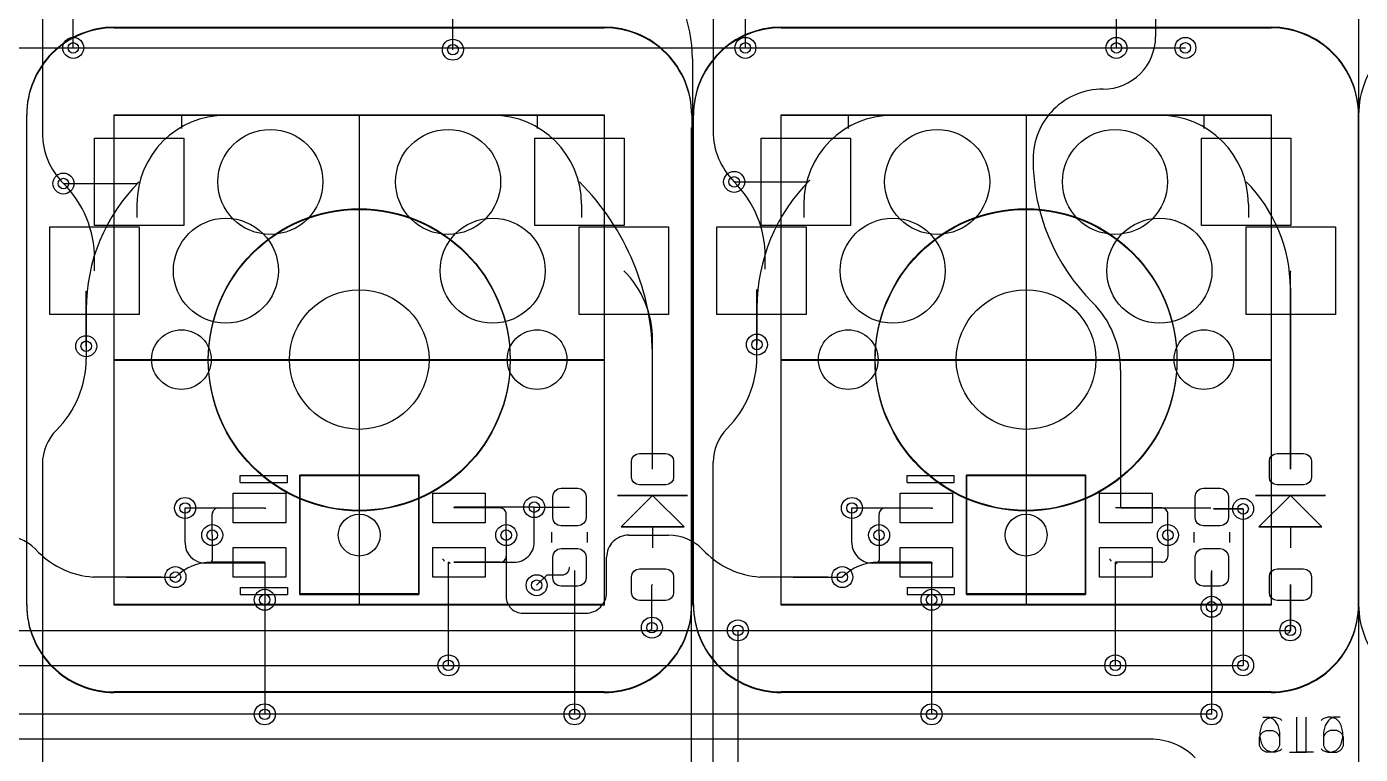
# Model space of a CAD drawing. Header units: millimetres. Extents: x -220 to 263, y -14 to 135.
# Drawn here: x 127.67 to 165.77, y 38.17 to 58.97 of the extents above; entities that cross this region are included whole.
import ezdxf

# ---------------------------------------------------------------- set-up
doc = ezdxf.new("R2010")
doc.units = ezdxf.units.MM
doc.layers.get('0').update_dxf_attribs({"color": 96, "lineweight": 25, "true_color": 0x008000})
for name, color, linetype, lineweight, true_color in [('livello 10', 6, 'Continuous', 25, 0xff00ff), ('livello 11', 30, 'Continuous', 25, 0xff7f00), ('livello 12', 253, 'Continuous', 25, 0xa0a0a4), ('livello 3', 18, 'Continuous', 25, 0x000000), ('livello 7', 6, 'Continuous', 25, 0xff00ff), ('livello 8', 18, 'Continuous', 25, 0x000000), ('livello 9', 18, 'Continuous', 25, 0x000000)]:
    doc.layers.add(name, color=color, linetype=linetype, lineweight=lineweight, true_color=true_color)

msp = doc.modelspace()

# ---------------------------------------------------------------- linework, layer by layer
at = {"flags": 128}
msp.add_lwpolyline([(165.722, 121.5), (165.722, 14.516)], dxfattribs=at)
at = {"layer": 'livello 10', "flags": 128}
msp.add_lwpolyline([(165.722, 121.5), (165.722, 14.516)], dxfattribs=at)
at = {"layer": 'livello 10', "color": 6, "true_color": 0xff00ff, "flags": 128}
for points in [[(130.173, 56.449), (144.172, 56.449)], [(130.173, 42.449), (130.173, 56.449)], [(130.173, 56.449), (144.172, 56.449)], [(144.172, 56.449), (144.172, 42.449)], [(149.223, 56.449), (163.222, 56.449)], [(149.223, 56.449), (163.222, 56.449)], [(149.223, 42.449), (149.223, 56.449)], [(149.223, 56.449), (163.222, 56.449)], [(149.223, 42.449), (149.223, 56.449)], [(163.222, 56.449), (163.222, 42.449)], [(163.222, 56.449), (163.222, 42.449)], [(144.172, 42.449), (130.173, 42.449)], [(163.222, 42.449), (149.223, 42.449)], [(163.222, 42.449), (149.223, 42.449)]]:
    msp.add_lwpolyline(points, dxfattribs=at)
at = {"layer": 'livello 11', "color": 250, "true_color": 0x2f2d31, "flags": 128}
for points in [[(165.722, 121.5), (165.722, 14.516)], [(130.173, 42.449), (130.173, 56.449)], [(130.173, 56.449), (144.172, 56.449)], [(130.173, 56.449), (144.172, 56.449)], [(144.172, 56.449), (144.172, 42.449)], [(149.223, 42.449), (149.223, 56.449)], [(149.223, 56.449), (163.222, 56.449)], [(149.223, 56.449), (163.222, 56.449)], [(149.223, 42.449), (149.223, 56.449)], [(149.223, 56.449), (163.222, 56.449)], [(163.222, 56.449), (163.222, 42.449)], [(163.222, 56.449), (163.222, 42.449)], [(135.473, 46.132), (138.873, 46.132)], [(135.473, 42.732), (135.473, 46.132)], [(138.873, 46.132), (135.473, 46.132)], [(135.473, 46.132), (135.473, 42.732)], [(138.873, 46.132), (138.873, 42.732)], [(138.873, 42.732), (138.873, 46.132)], [(154.523, 46.132), (157.923, 46.132)], [(154.523, 42.732), (154.523, 46.132)], [(157.923, 46.132), (154.523, 46.132)], [(154.523, 46.132), (154.523, 42.732)], [(157.923, 46.132), (157.923, 42.732)], [(157.923, 42.732), (157.923, 46.132)], [(138.873, 42.732), (135.473, 42.732)], [(135.473, 42.732), (138.873, 42.732)], [(157.923, 42.732), (154.523, 42.732)], [(154.523, 42.732), (157.923, 42.732)], [(144.172, 42.449), (130.173, 42.449)], [(163.222, 42.449), (149.223, 42.449)], [(163.222, 42.449), (149.223, 42.449)]]:
    msp.add_lwpolyline(points, dxfattribs=at)
at = {"layer": 'livello 11', "color": 250, "true_color": 0x3d3d3d, "flags": 128}
for points in [[(130.173, 58.932, 0.414214), (127.673, 56.432)], [(130.173, 58.932, 0.414225), (127.673, 56.432)], [(146.672, 56.432, 0.414214), (144.172, 58.932)], [(146.672, 56.432, 0.414214), (144.172, 58.932)], [(149.223, 58.932, 0.414214), (146.723, 56.432)], [(149.223, 58.932, 0.414225), (146.723, 56.432)], [(149.223, 58.932, 0.414214), (146.723, 56.432)], [(165.722, 56.432, 0.414214), (163.222, 58.932)], [(165.722, 56.432, 0.414214), (163.222, 58.932)], [(165.722, 56.432, 0.414214), (163.222, 58.932)], [(127.673, 42.432, 0.414214), (130.173, 39.932)], [(144.172, 39.932, 0.414214), (146.672, 42.432)], [(146.723, 42.432, 0.414214), (149.223, 39.932)], [(146.723, 42.432, 0.414214), (149.223, 39.932)], [(163.222, 39.932, 0.414214), (165.722, 42.432)], [(163.222, 39.932, 0.414214), (165.722, 42.432)]]:
    msp.add_lwpolyline(points, format="xyb", dxfattribs=at)
for points in [[(130.173, 58.932), (144.172, 58.932)], [(130.173, 58.932), (144.172, 58.932)], [(149.223, 58.932), (163.222, 58.932)], [(149.223, 58.932), (163.222, 58.932)], [(149.223, 58.932), (163.222, 58.932)], [(127.673, 42.432), (127.673, 56.432)], [(130.173, 56.432), (144.172, 56.432)], [(130.173, 42.432), (130.173, 56.432)], [(130.173, 56.432), (144.172, 56.432)], [(137.173, 56.432), (137.173, 42.432)], [(144.172, 56.432), (144.172, 42.432)], [(146.672, 56.432), (146.672, 42.432)], [(146.723, 42.432), (146.723, 56.432)], [(146.723, 42.432), (146.723, 56.432)], [(149.223, 56.432), (163.222, 56.432)], [(149.223, 56.432), (163.222, 56.432)], [(149.223, 42.432), (149.223, 56.432)], [(149.223, 56.432), (163.222, 56.432)], [(149.223, 42.432), (149.223, 56.432)], [(156.222, 56.432), (156.222, 42.432)], [(156.223, 56.432), (156.223, 42.432)], [(163.222, 56.432), (163.222, 42.432)], [(163.222, 56.432), (163.222, 42.432)], [(165.722, 56.432), (165.722, 42.432)], [(165.722, 56.432), (165.722, 42.432)], [(130.173, 49.432), (144.172, 49.432)], [(130.173, 49.432), (144.172, 49.432)], [(149.223, 49.432), (163.222, 49.432)], [(149.223, 49.432), (163.222, 49.432)], [(149.223, 49.432), (163.222, 49.432)], [(144.172, 42.432), (130.173, 42.432)], [(163.222, 42.432), (149.223, 42.432)], [(163.222, 42.432), (149.223, 42.432)], [(144.172, 39.932), (130.173, 39.932)], [(163.222, 39.932), (149.223, 39.932)], [(163.222, 39.932), (149.223, 39.932)]]:
    msp.add_lwpolyline(points, dxfattribs=at)
at = {"layer": 'livello 11', "color": 139, "true_color": 0x174d58, "flags": 128}
for points in [[(133.363, 56.433, 0.414202), (130.823, 53.893)], [(152.413, 56.433, 0.414202), (149.873, 53.893)]]:
    msp.add_lwpolyline(points, format="xyb", dxfattribs=at)
at = {"layer": 'livello 11', "color": 168, "true_color": 0x0d115e, "flags": 128}
for points in [[(140.983, 56.433), (132.093, 56.433)], [(132.093, 56.433), (132.093, 56.052)], [(160.033, 56.433), (151.143, 56.433)], [(151.143, 56.433), (151.143, 56.052)], [(143.523, 53.893), (143.523, 53.512)], [(162.573, 53.893), (162.573, 53.512)], [(133.773, 46.132), (135.123, 46.132)], [(133.773, 45.932), (133.773, 46.132)], [(135.123, 45.932), (135.123, 46.132)], [(152.823, 46.132), (154.173, 46.132)], [(152.823, 45.932), (152.823, 46.132)], [(154.173, 45.932), (154.173, 46.132)], [(133.773, 45.932), (135.123, 45.932)], [(152.823, 45.932), (154.173, 45.932)], [(146.554, 45.567), (144.554, 45.567)], [(145.554, 45.567), (144.654, 44.667)], [(146.454, 44.667), (145.554, 45.567)], [(164.773, 45.567), (162.773, 45.567)], [(163.773, 45.567), (162.873, 44.667)], [(164.673, 44.667), (163.773, 45.567)], [(144.654, 44.667), (146.454, 44.667)], [(145.554, 44.667), (145.554, 44.067)], [(162.873, 44.667), (164.673, 44.667)], [(163.773, 44.667), (163.773, 44.067)], [(142.669, 44.516), (142.669, 44.223)], [(143.689, 44.516), (143.689, 44.223)], [(161.019, 44.516), (161.019, 44.223)], [(162.039, 44.516), (162.039, 44.223)], [(162.913, 38.803), (162.961, 38.994)], [(162.961, 38.994), (163.008, 39.089)], [(163.008, 39.089), (163.103, 39.184)], [(163.103, 39.184), (163.246, 39.232)], [(163.246, 39.232), (163.341, 39.232)], [(163.341, 39.232), (163.484, 39.184)], [(163.484, 39.184), (163.532, 39.136)], [(163.961, 38.232), (163.961, 39.232)], [(164.77, 38.994), (164.722, 38.803)], [(164.865, 39.136), (164.77, 38.994)], [(164.913, 39.184), (164.865, 39.136)], [(165.008, 39.232), (164.913, 39.184)], [(165.199, 39.232), (165.008, 39.232)], [(162.913, 38.66), (162.913, 38.803)], [(162.961, 38.47), (162.913, 38.66)], [(164.722, 38.803), (164.722, 38.422)], [(164.77, 38.755), (164.722, 38.66)], [(164.818, 38.803), (164.77, 38.755)], [(164.913, 38.851), (164.818, 38.803)], [(165.103, 38.851), (164.913, 38.851)], [(165.199, 38.803), (165.103, 38.851)], [(165.246, 38.755), (165.199, 38.803)], [(165.294, 38.66), (165.246, 38.755)], [(165.294, 38.422), (165.294, 38.66)], [(163.008, 38.374), (162.961, 38.47)], [(163.103, 38.279), (163.008, 38.374)], [(163.246, 38.232), (163.103, 38.279)], [(163.341, 38.232), (163.246, 38.232)], [(163.484, 38.279), (163.341, 38.232)], [(163.532, 38.327), (163.484, 38.279)], [(164.437, 38.232), (163.961, 38.232)], [(164.722, 38.422), (164.77, 38.327)], [(164.77, 38.327), (164.818, 38.279)], [(164.818, 38.279), (164.913, 38.232)], [(164.913, 38.232), (165.103, 38.232)], [(165.103, 38.232), (165.199, 38.279)], [(165.199, 38.279), (165.246, 38.327)], [(165.246, 38.327), (165.294, 38.422)]]:
    msp.add_lwpolyline(points, dxfattribs=at)
at = {"layer": 'livello 11', "color": 139, "true_color": 0x174d58, "flags": 128}
for points in [[(133.363, 56.433), (142.253, 56.433)], [(142.253, 56.433), (142.253, 56.052)], [(152.413, 56.433), (161.303, 56.433)], [(161.303, 56.433), (161.303, 56.052)], [(130.823, 53.893), (130.823, 53.512)], [(149.873, 53.893), (149.873, 53.512)], [(144.554, 45.567), (146.554, 45.567)], [(144.654, 44.667), (145.554, 45.567)], [(145.554, 45.567), (146.454, 44.667)], [(162.773, 45.567), (164.773, 45.567)], [(162.873, 44.667), (163.773, 45.567)], [(163.773, 45.567), (164.673, 44.667)], [(146.454, 44.667), (144.654, 44.667)], [(145.554, 44.667), (145.554, 44.067)], [(164.673, 44.667), (162.873, 44.667)], [(163.773, 44.667), (163.773, 44.067)], [(142.669, 44.516), (142.669, 44.223)], [(143.689, 44.516), (143.689, 44.223)], [(161.019, 44.516), (161.019, 44.223)], [(162.039, 44.516), (162.039, 44.223)], [(133.773, 42.932), (133.773, 42.732)], [(133.773, 42.932), (135.123, 42.932)], [(133.773, 42.732), (135.123, 42.732)], [(135.123, 42.932), (135.123, 42.732)], [(152.823, 42.932), (152.823, 42.732)], [(152.823, 42.932), (154.173, 42.932)], [(152.823, 42.732), (154.173, 42.732)], [(154.173, 42.932), (154.173, 42.732)], [(162.983, 39.232), (163.174, 39.232)], [(163.174, 39.232), (163.269, 39.184)], [(163.269, 39.184), (163.316, 39.136)], [(163.316, 39.136), (163.412, 38.994)], [(163.412, 38.994), (163.459, 38.803)], [(164.221, 38.232), (164.221, 39.232)], [(164.697, 39.184), (164.65, 39.136)], [(164.84, 39.232), (164.697, 39.184)], [(164.935, 39.232), (164.84, 39.232)], [(165.078, 39.184), (164.935, 39.232)], [(165.174, 39.089), (165.078, 39.184)], [(165.221, 38.994), (165.174, 39.089)], [(165.269, 38.803), (165.221, 38.994)], [(162.888, 38.66), (162.935, 38.755)], [(162.888, 38.422), (162.888, 38.66)], [(162.935, 38.755), (162.983, 38.803)], [(162.983, 38.803), (163.078, 38.851)], [(163.078, 38.851), (163.269, 38.851)], [(163.269, 38.851), (163.364, 38.803)], [(163.364, 38.803), (163.412, 38.755)], [(163.412, 38.755), (163.459, 38.66)], [(163.459, 38.803), (163.459, 38.422)], [(165.221, 38.47), (165.269, 38.66)], [(165.269, 38.66), (165.269, 38.803)], [(162.935, 38.327), (162.888, 38.422)], [(162.983, 38.279), (162.935, 38.327)], [(163.078, 38.232), (162.983, 38.279)], [(163.269, 38.232), (163.078, 38.232)], [(163.364, 38.279), (163.269, 38.232)], [(163.412, 38.327), (163.364, 38.279)], [(163.459, 38.422), (163.412, 38.327)], [(163.745, 38.232), (164.221, 38.232)], [(164.65, 38.327), (164.697, 38.279)], [(164.697, 38.279), (164.84, 38.232)], [(164.84, 38.232), (164.935, 38.232)], [(164.935, 38.232), (165.078, 38.279)], [(165.078, 38.279), (165.174, 38.374)], [(165.174, 38.374), (165.221, 38.47)]]:
    msp.add_lwpolyline(points, dxfattribs=at)
at = {"layer": 'livello 11', "color": 168, "true_color": 0x0d115e, "flags": 128}
for points in [[(143.523, 53.893, 0.414202), (140.983, 56.433)], [(162.573, 53.893, 0.414202), (160.033, 56.433)]]:
    msp.add_lwpolyline(points, format="xyb", dxfattribs=at)
at = {"layer": 'livello 11', "color": 250, "true_color": 0x3d3d3d}
for centre in [(137.173, 49.432), (156.223, 49.432), (156.222, 49.432)]:
    msp.add_circle(centre, 4.311, dxfattribs=at)
at = {"layer": 'livello 12', "flags": 128}
msp.add_lwpolyline([(165.722, 121.5), (165.722, 14.5)], dxfattribs=at)
at = {"layer": 'livello 3', "color": 30, "true_color": 0xff7f00, "flags": 128}
for points in [[(168.222, 58.949, 0.414214), (165.722, 56.449)], [(165.722, 42.449, 0.414214), (168.222, 39.949)]]:
    msp.add_lwpolyline(points, format="xyb", dxfattribs=at)
msp.add_lwpolyline([(165.722, 42.449), (165.722, 56.449)], dxfattribs=at)
at = {"layer": 'livello 7', "color": 6, "true_color": 0xff00ff, "flags": 128}
for points in [[(130.173, 58.949, 0.414214), (127.673, 56.449)], [(130.173, 58.948, 0.414225), (127.673, 56.449)], [(146.672, 56.449, 0.414214), (144.172, 58.949)], [(146.672, 56.449, 0.414214), (144.172, 58.948)], [(149.223, 58.949, 0.414214), (146.723, 56.449)], [(149.223, 58.949, 0.414214), (146.723, 56.449)], [(149.223, 58.948, 0.414225), (146.723, 56.449)], [(165.722, 56.449, 0.414214), (163.222, 58.949)], [(165.722, 56.449, 0.414214), (163.222, 58.949)], [(165.722, 56.449, 0.414214), (163.222, 58.948)], [(127.673, 42.449, 0.414214), (130.173, 39.949)], [(144.172, 39.949, 0.414214), (146.672, 42.449)], [(146.723, 42.449, 0.414214), (149.223, 39.949)], [(146.723, 42.449, 0.414214), (149.223, 39.949)], [(163.222, 39.949, 0.414214), (165.722, 42.449)], [(163.222, 39.949, 0.414214), (165.722, 42.449)]]:
    msp.add_lwpolyline(points, format="xyb", dxfattribs=at)
for points in [[(130.173, 58.949), (144.172, 58.949)], [(130.173, 58.949), (144.172, 58.949)], [(149.223, 58.949), (163.222, 58.949)], [(149.223, 58.949), (163.222, 58.949)], [(149.223, 58.949), (163.222, 58.949)], [(127.673, 42.449), (127.673, 56.449)], [(130.173, 56.449), (144.172, 56.449)], [(130.173, 42.449), (130.173, 56.449)], [(130.173, 56.449), (144.172, 56.449)], [(137.173, 56.449), (137.173, 42.449)], [(144.172, 56.449), (144.172, 42.449)], [(146.672, 56.449), (146.672, 42.449)], [(146.723, 42.449), (146.723, 56.449)], [(146.723, 42.449), (146.723, 56.449)], [(149.223, 56.449), (163.222, 56.449)], [(149.223, 56.449), (163.222, 56.449)], [(149.223, 42.449), (149.223, 56.449)], [(149.223, 56.449), (163.222, 56.449)], [(149.223, 42.449), (149.223, 56.449)], [(156.222, 56.449), (156.222, 42.449)], [(156.223, 56.449), (156.223, 42.449)], [(163.222, 56.449), (163.222, 42.449)], [(163.222, 56.449), (163.222, 42.449)], [(165.722, 56.449), (165.722, 42.449)], [(165.722, 56.449), (165.722, 42.449)], [(130.173, 49.449), (144.172, 49.449)], [(130.173, 49.449), (144.172, 49.449)], [(149.223, 49.449), (163.222, 49.449)], [(149.223, 49.449), (163.222, 49.449)], [(149.223, 49.449), (163.222, 49.449)], [(135.473, 46.149), (138.873, 46.149)], [(135.473, 42.749), (135.473, 46.149)], [(138.873, 46.149), (135.473, 46.149)], [(135.473, 46.149), (135.473, 42.749)], [(138.873, 46.149), (138.873, 42.749)], [(138.873, 42.749), (138.873, 46.149)], [(154.523, 46.149), (157.923, 46.149)], [(154.523, 42.749), (154.523, 46.149)], [(157.923, 46.149), (154.523, 46.149)], [(154.523, 46.149), (154.523, 42.749)], [(157.923, 46.149), (157.923, 42.749)], [(157.923, 42.749), (157.923, 46.149)], [(138.873, 42.749), (135.473, 42.749)], [(135.473, 42.749), (138.873, 42.749)], [(157.923, 42.749), (154.523, 42.749)], [(154.523, 42.749), (157.923, 42.749)], [(144.172, 42.449), (130.173, 42.449)], [(163.222, 42.449), (149.223, 42.449)], [(163.222, 42.449), (149.223, 42.449)], [(144.172, 39.949), (130.173, 39.949)], [(163.222, 39.949), (149.223, 39.949)], [(163.222, 39.949), (149.223, 39.949)]]:
    msp.add_lwpolyline(points, dxfattribs=at)
at = {"layer": 'livello 7', "color": 6, "true_color": 0xff00ff}
for centre in [(137.173, 49.449), (156.223, 49.449), (156.222, 49.449)]:
    msp.add_circle(centre, 4.311, dxfattribs=at)
at = {"layer": 'livello 8', "color": 163, "true_color": 0x4d7fc4, "flags": 128}
for points in [[(147.284, 65.563), (147.284, 55.977)], [(128.123, 65.516), (128.123, 55.931)], [(129.004, 58.359), (129.004, 64.282)], [(148.204, 58.359), (148.204, 64.282)], [(139.848, 58.307), (139.848, 62.682)], [(158.804, 58.359), (158.804, 62.707)], [(159.923, 60.516), (159.923, 58.677)], [(146.691, 58.047), (146.691, 56.099)], [(158.428, 57.182), (158.418, 57.182)], [(146.691, 56.099), (146.659, 56.068)], [(146.659, 56.068), (146.659, 34.999)], [(142.188, 53.278), (142.188, 55.778), (144.738, 55.778), (144.738, 53.278), (142.188, 53.278)], [(161.238, 53.278), (161.238, 55.778), (163.788, 55.778), (163.788, 53.278), (161.238, 53.278)], [(128.338, 50.739), (128.338, 53.239), (130.888, 53.239), (130.888, 50.739), (128.338, 50.739)], [(147.388, 50.739), (147.388, 53.239), (149.938, 53.239), (149.938, 50.739), (147.388, 50.739)], [(129.613, 51.989), (129.613, 52.334)], [(148.774, 52.035), (148.774, 52.38)], [(148.534, 49.878), (148.534, 51.455)], [(163.773, 51.487), (163.773, 46.317)], [(129.373, 49.832), (129.373, 51.409)], [(129.373, 49.832), (129.373, 49.484)], [(148.534, 49.53), (148.534, 49.878)], [(145.554, 46.317), (145.554, 49.48)], [(158.923, 49.151), (158.923, 45.207)], [(145.929, 46.767), (146.015, 46.75), (146.088, 46.701), (146.137, 46.628), (146.154, 46.542), (146.154, 46.092), (146.137, 46.006), (146.088, 45.933), (146.015, 45.885), (145.929, 45.867), (145.179, 45.867), (145.093, 45.885), (145.02, 45.933), (144.971, 46.006), (144.954, 46.092), (144.954, 46.542), (144.971, 46.628), (145.02, 46.701), (145.093, 46.75), (145.179, 46.767), (145.929, 46.767)], [(147.284, 35.021), (147.284, 46.513)], [(164.148, 46.767), (164.234, 46.75), (164.307, 46.701), (164.355, 46.628), (164.373, 46.542), (164.373, 46.092), (164.355, 46.006), (164.307, 45.933), (164.234, 45.885), (164.148, 45.867), (163.398, 45.867), (163.311, 45.885), (163.238, 45.933), (163.19, 46.006), (163.173, 46.092), (163.173, 46.542), (163.19, 46.628), (163.238, 46.701), (163.311, 46.75), (163.398, 46.767), (164.148, 46.767)], [(128.123, 46.466), (128.123, 34.982)], [(143.416, 45.77), (143.507, 45.751), (143.584, 45.7), (143.636, 45.623), (143.654, 45.532), (143.654, 44.932), (143.636, 44.841), (143.584, 44.764), (143.507, 44.713), (143.416, 44.695), (142.941, 44.695), (142.85, 44.713), (142.773, 44.764), (142.722, 44.841), (142.704, 44.932), (142.704, 45.532), (142.722, 45.623), (142.773, 45.7), (142.85, 45.751), (142.941, 45.77), (143.416, 45.77)], [(161.766, 45.77), (161.857, 45.751), (161.934, 45.7), (161.986, 45.623), (162.004, 45.532), (162.004, 44.932), (161.986, 44.841), (161.934, 44.764), (161.857, 44.713), (161.766, 44.695), (161.291, 44.695), (161.2, 44.713), (161.123, 44.764), (161.072, 44.841), (161.054, 44.932), (161.054, 45.532), (161.072, 45.623), (161.123, 45.7), (161.2, 45.751), (161.291, 45.77), (161.766, 45.77)], [(133.573, 44.782), (133.573, 45.632), (135.073, 45.632), (135.073, 44.782), (133.573, 44.782)], [(139.273, 44.782), (139.273, 45.632), (140.773, 45.632), (140.773, 44.782), (139.273, 44.782)], [(152.623, 44.782), (152.623, 45.632), (154.123, 45.632), (154.123, 44.782), (152.623, 44.782)], [(158.323, 44.782), (158.323, 45.632), (159.823, 45.632), (159.823, 44.782), (158.323, 44.782)], [(132.198, 45.207), (134.473, 45.207)], [(141.198, 45.207), (139.873, 45.207)], [(141.198, 45.207), (139.873, 45.207)], [(141.373, 44.432), (141.373, 45.032)], [(141.373, 44.432), (141.373, 45.032)], [(142.173, 45.232), (143.179, 45.232)], [(142.173, 44.232), (142.173, 45.232)], [(151.248, 45.207), (153.523, 45.207)], [(160.098, 45.207), (158.773, 45.207)], [(160.273, 44.432), (160.273, 45.032)], [(162.423, 45.182), (161.578, 45.182)], [(162.423, 45.182), (162.423, 40.709)], [(132.973, 44.432), (132.973, 43.715)], [(152.023, 44.432), (152.023, 43.715)], [(133.573, 43.232), (133.573, 44.082), (135.073, 44.082), (135.073, 43.232), (133.573, 43.232)], [(139.273, 43.232), (139.273, 44.082), (140.773, 44.082), (140.773, 43.232), (139.273, 43.232)], [(143.416, 44.045), (143.507, 44.026), (143.584, 43.975), (143.636, 43.898), (143.654, 43.807), (143.654, 43.207), (143.636, 43.116), (143.584, 43.039), (143.507, 42.988), (143.416, 42.969), (142.941, 42.969), (142.85, 42.988), (142.773, 43.039), (142.722, 43.116), (142.704, 43.207), (142.704, 43.807), (142.722, 43.898), (142.773, 43.975), (142.85, 44.026), (142.941, 44.045), (143.416, 44.045)], [(152.623, 43.232), (152.623, 44.082), (154.123, 44.082), (154.123, 43.232), (152.623, 43.232)], [(158.323, 43.232), (158.323, 44.082), (159.823, 44.082), (159.823, 43.232), (158.323, 43.232)], [(161.766, 44.045), (161.857, 44.026), (161.934, 43.975), (161.986, 43.898), (162.004, 43.807), (162.004, 43.207), (161.986, 43.116), (161.934, 43.039), (161.857, 42.988), (161.766, 42.969), (161.291, 42.969), (161.2, 42.988), (161.123, 43.039), (161.072, 43.116), (161.054, 43.207), (161.054, 43.807), (161.072, 43.898), (161.123, 43.975), (161.2, 44.026), (161.291, 44.045), (161.766, 44.045)], [(134.473, 43.657), (132.949, 43.657)], [(139.723, 40.709), (139.723, 43.657)], [(139.873, 43.657), (141.598, 43.657)], [(145.929, 43.467), (146.015, 43.45), (146.088, 43.401), (146.137, 43.328), (146.154, 43.242), (146.154, 42.792), (146.137, 42.706), (146.088, 42.633), (146.015, 42.585), (145.929, 42.567), (145.179, 42.567), (145.093, 42.585), (145.02, 42.633), (144.971, 42.706), (144.954, 42.792), (144.954, 43.242), (144.971, 43.328), (145.02, 43.401), (145.093, 43.45), (145.179, 43.467), (145.929, 43.467)], [(153.523, 43.657), (151.999, 43.657)], [(158.773, 40.709), (158.773, 43.657)], [(164.148, 43.467), (164.234, 43.45), (164.307, 43.401), (164.355, 43.328), (164.373, 43.242), (164.373, 42.792), (164.355, 42.706), (164.307, 42.633), (164.234, 42.585), (164.148, 42.567), (163.398, 42.567), (163.311, 42.585), (163.238, 42.633), (163.19, 42.706), (163.173, 42.792), (163.173, 43.242), (163.19, 43.328), (163.238, 43.401), (163.311, 43.45), (163.398, 43.467), (164.148, 43.467)], [(142.241, 42.999), (142.541, 43.3)], [(142.541, 43.3), (143.012, 43.3)], [(143.323, 43.42), (143.323, 39.309)], [(161.523, 43.42), (161.523, 39.309)], [(145.535, 42.999), (145.554, 43.017)], [(145.535, 41.787), (145.535, 42.999)], [(163.773, 41.709), (163.773, 43.017)], [(134.473, 42.582), (134.473, 39.309)], [(153.523, 42.582), (153.523, 39.309)], [(147.991, 41.709), (147.991, 37.13)]]:
    msp.add_lwpolyline(points, dxfattribs=at)
for points in [[(146.691, 58.047, 0.198907), (145.535, 60.837)], [(158.428, 57.182, 0.414214), (159.923, 58.677)], [(158.418, 57.182, 0.414214), (156.423, 55.186)], [(128.123, 55.931, 0.198912), (128.723, 54.482)], [(147.284, 55.977, 0.198907), (147.884, 54.529)], [(156.422, 55.186, 0.198915), (158.123, 51.082)], [(129.612, 52.334, 0.198908), (128.723, 54.482)], [(145.554, 49.48, 0.198909), (143.463, 54.528)], [(148.774, 52.38, 0.198901), (147.884, 54.528)], [(163.773, 51.487, 0.198907), (162.513, 54.528)], [(158.923, 49.151, 0.198913), (158.123, 51.082)], [(147.684, 47.478, 0.198916), (148.534, 49.53)], [(128.523, 47.432, 0.198913), (129.373, 49.484)], [(128.522, 47.432, 0.198921), (128.123, 46.466)], [(147.684, 47.478, 0.198929), (147.284, 46.513)], [(134.497, 45.182, 0.414214), (134.473, 45.207)], [(141.372, 45.032, 0.414214), (141.198, 45.207)], [(141.372, 45.032, 0.414214), (141.198, 45.207)], [(153.547, 45.182, 0.414214), (153.523, 45.207)], [(160.272, 45.032, 0.414214), (160.098, 45.207)], [(141.598, 43.657, 0.414214), (142.173, 44.232)], [(132.949, 43.657, 0.198904), (131.923, 43.232)], [(132.949, 43.657, 0.19889), (132.973, 43.715)], [(139.604, 43.684, 0.414214), (139.554, 43.734)], [(139.773, 43.607, 0.413628), (139.723, 43.657)], [(143.012, 43.3, 0.345371), (143.179, 43.507)], [(143.179, 43.507, 0.414214), (143.173, 43.501)], [(151.999, 43.657, 0.198904), (150.973, 43.232)], [(151.999, 43.657, 0.19889), (152.023, 43.715)], [(158.654, 43.684, 0.414214), (158.604, 43.734)], [(158.823, 43.607, 0.413628), (158.773, 43.657)]]:
    msp.add_lwpolyline(points, format="xyb", dxfattribs=at)
at = {"layer": 'livello 8', "color": 254, "true_color": 0xd0d2cd, "flags": 128}
for points in [[(135.473, 46.132), (138.873, 46.132)], [(135.473, 42.732), (135.473, 46.132)], [(138.873, 46.132), (135.473, 46.132)], [(135.473, 46.132), (135.473, 42.732)], [(138.873, 46.132), (138.873, 42.732)], [(138.873, 42.732), (138.873, 46.132)], [(154.523, 46.132), (157.923, 46.132)], [(154.523, 42.732), (154.523, 46.132)], [(157.923, 46.132), (154.523, 46.132)], [(154.523, 46.132), (154.523, 42.732)], [(157.923, 46.132), (157.923, 42.732)], [(157.923, 42.732), (157.923, 46.132)], [(138.873, 42.732), (135.473, 42.732)], [(135.473, 42.732), (138.873, 42.732)], [(157.923, 42.732), (154.523, 42.732)], [(154.523, 42.732), (157.923, 42.732)]]:
    msp.add_lwpolyline(points, dxfattribs=at)
at = {"layer": 'livello 8', "color": 7, "true_color": 0xececec}
for centre in [(129.004, 58.359), (139.848, 58.307), (148.204, 58.359), (158.804, 58.359), (160.773, 58.359), (128.723, 54.482), (147.884, 54.528), (129.373, 49.832), (148.534, 49.878), (132.198, 45.207), (142.173, 45.232), (151.248, 45.207), (162.423, 45.182), (132.973, 44.432), (141.373, 44.432), (152.023, 44.432), (160.273, 44.432), (131.923, 43.232), (150.973, 43.232), (142.241, 42.999), (134.473, 42.582), (153.523, 42.582), (161.523, 42.382), (145.535, 41.787), (147.991, 41.709), (163.773, 41.709), (139.723, 40.709), (158.773, 40.709), (162.423, 40.709), (134.473, 39.309), (143.323, 39.309), (153.523, 39.309), (161.523, 39.309)]:
    msp.add_circle(centre, 0.3, dxfattribs=at)
at = {"layer": 'livello 8', "color": 7}
for centre, radius in [((129.004, 58.359), 0.15), ((139.848, 58.307), 0.15), ((148.204, 58.359), 0.15), ((158.804, 58.359), 0.15), ((160.773, 58.359), 0.15), ((134.633, 54.528), 1.5), ((139.713, 54.528), 1.5), ((153.683, 54.528), 1.5), ((158.763, 54.528), 1.5), ((128.723, 54.482), 0.15), ((147.884, 54.528), 0.15), ((133.363, 51.989), 1.5), ((140.983, 51.989), 1.5), ((152.413, 51.989), 1.5), ((160.033, 51.989), 1.5), ((137.173, 49.449), 1.994), ((137.173, 49.449), 1.994), ((156.223, 49.449), 1.994), ((156.223, 49.449), 1.994), ((132.093, 49.449), 0.851), ((132.093, 49.449), 0.851), ((142.253, 49.449), 0.851), ((142.253, 49.449), 0.851), ((151.143, 49.449), 0.851), ((151.143, 49.449), 0.851), ((161.303, 49.449), 0.851), ((161.303, 49.449), 0.851), ((129.373, 49.832), 0.15), ((148.534, 49.878), 0.15), ((132.198, 45.207), 0.15), ((142.173, 45.232), 0.15), ((151.248, 45.207), 0.15), ((162.423, 45.182), 0.15), ((132.973, 44.432), 0.15), ((141.373, 44.432), 0.15), ((152.023, 44.432), 0.15), ((160.273, 44.432), 0.15), ((131.923, 43.232), 0.15), ((142.241, 42.999), 0.15), ((150.973, 43.232), 0.15), ((134.473, 42.582), 0.15), ((153.523, 42.582), 0.15), ((161.523, 42.382), 0.15), ((145.535, 41.787), 0.15), ((147.991, 41.709), 0.15), ((163.773, 41.709), 0.15), ((139.723, 40.709), 0.15), ((158.773, 40.709), 0.15), ((162.423, 40.709), 0.15), ((134.473, 39.309), 0.15), ((143.323, 39.309), 0.15), ((153.523, 39.309), 0.15), ((161.523, 39.309), 0.15)]:
    msp.add_circle(centre, radius, dxfattribs=at)
at = {"layer": 'livello 8', "color": 163, "true_color": 0x4d7fc4}
for centre in [(137.173, 44.432), (156.223, 44.432)]:
    msp.add_circle(centre, 0.599, dxfattribs=at)
at = {"layer": 'livello 9', "color": 22, "true_color": 0xc83434, "flags": 128}
for points in [[(110.123, 58.359), (160.773, 58.359)], [(132.158, 55.778), (132.158, 53.278), (129.608, 53.278), (129.608, 55.778), (132.158, 55.778)], [(151.208, 55.778), (151.208, 53.278), (148.658, 53.278), (148.658, 55.778), (151.208, 55.778)], [(128.723, 54.482), (130.771, 54.482)], [(147.884, 54.528), (149.933, 54.528)], [(146.008, 53.239), (146.008, 50.739), (143.458, 50.739), (143.458, 53.239), (146.008, 53.239)], [(165.058, 53.239), (165.058, 50.739), (162.508, 50.739), (162.508, 53.239), (165.058, 53.239)], [(163.773, 46.317), (163.773, 51.964)], [(129.373, 50.883), (129.373, 49.832)], [(148.534, 50.929), (148.534, 49.878)], [(145.554, 46.317), (145.554, 50.006)], [(145.929, 46.767), (146.015, 46.75), (146.088, 46.701), (146.137, 46.628), (146.154, 46.542), (146.154, 46.092), (146.137, 46.006), (146.088, 45.933), (146.015, 45.885), (145.929, 45.867), (145.179, 45.867), (145.093, 45.885), (145.02, 45.933), (144.971, 46.006), (144.954, 46.092), (144.954, 46.542), (144.971, 46.628), (145.02, 46.701), (145.093, 46.75), (145.179, 46.767), (145.929, 46.767)], [(164.148, 46.767), (164.234, 46.75), (164.307, 46.701), (164.355, 46.628), (164.373, 46.542), (164.373, 46.092), (164.355, 46.006), (164.307, 45.933), (164.234, 45.885), (164.148, 45.867), (163.398, 45.867), (163.311, 45.885), (163.238, 45.933), (163.19, 46.006), (163.173, 46.092), (163.173, 46.542), (163.19, 46.628), (163.238, 46.701), (163.311, 46.75), (163.398, 46.767), (164.148, 46.767)], [(143.416, 45.77), (143.507, 45.751), (143.584, 45.7), (143.636, 45.623), (143.654, 45.532), (143.654, 44.932), (143.636, 44.841), (143.584, 44.764), (143.507, 44.713), (143.416, 44.695), (142.941, 44.695), (142.85, 44.713), (142.773, 44.764), (142.722, 44.841), (142.704, 44.932), (142.704, 45.532), (142.722, 45.623), (142.773, 45.7), (142.85, 45.751), (142.941, 45.77), (143.416, 45.77)], [(161.766, 45.77), (161.857, 45.751), (161.934, 45.7), (161.986, 45.623), (162.004, 45.532), (162.004, 44.932), (161.986, 44.841), (161.934, 44.764), (161.857, 44.713), (161.766, 44.695), (161.291, 44.695), (161.2, 44.713), (161.123, 44.764), (161.072, 44.841), (161.054, 44.932), (161.054, 45.532), (161.072, 45.623), (161.123, 45.7), (161.2, 45.751), (161.291, 45.77), (161.766, 45.77)], [(133.573, 44.782), (133.573, 45.632), (135.073, 45.632), (135.073, 44.782), (133.573, 44.782)], [(139.273, 44.782), (139.273, 45.632), (140.773, 45.632), (140.773, 44.782), (139.273, 44.782)], [(152.623, 44.782), (152.623, 45.632), (154.123, 45.632), (154.123, 44.782), (152.623, 44.782)], [(158.323, 44.782), (158.323, 45.632), (159.823, 45.632), (159.823, 44.782), (158.323, 44.782)], [(132.198, 44.207), (132.198, 45.207)], [(132.973, 44.432), (132.973, 45.032)], [(133.148, 45.207), (134.473, 45.207)], [(142.173, 45.232), (139.898, 45.232)], [(142.173, 45.232), (143.179, 45.232)], [(151.248, 44.207), (151.248, 45.207)], [(152.023, 44.432), (152.023, 45.032)], [(152.198, 45.207), (153.523, 45.207)], [(158.923, 45.207), (161.504, 45.207)], [(161.578, 45.182), (162.423, 45.182)], [(141.373, 44.432), (141.373, 43.832)], [(141.373, 44.432), (141.373, 43.832)], [(144.874, 44.432), (146.007, 44.432)], [(160.273, 44.432), (160.273, 43.832)], [(128.015, 43.939), (127.923, 44.032)], [(133.573, 43.232), (133.573, 44.082), (135.073, 44.082), (135.073, 43.232), (133.573, 43.232)], [(139.273, 43.232), (139.273, 44.082), (140.773, 44.082), (140.773, 43.232), (139.273, 43.232)], [(141.373, 43.832), (141.373, 42.667)], [(143.416, 44.045), (143.507, 44.026), (143.584, 43.975), (143.636, 43.898), (143.654, 43.807), (143.654, 43.207), (143.636, 43.116), (143.584, 43.039), (143.507, 42.988), (143.416, 42.969), (142.941, 42.969), (142.85, 42.988), (142.773, 43.039), (142.722, 43.116), (142.704, 43.207), (142.704, 43.807), (142.722, 43.898), (142.773, 43.975), (142.85, 44.026), (142.941, 44.045), (143.416, 44.045)], [(147.065, 43.939), (146.973, 44.032)], [(152.623, 43.232), (152.623, 44.082), (154.123, 44.082), (154.123, 43.232), (152.623, 43.232)], [(158.323, 43.232), (158.323, 44.082), (159.823, 44.082), (159.823, 43.232), (158.323, 43.232)], [(161.766, 44.045), (161.857, 44.026), (161.934, 43.975), (161.986, 43.898), (162.004, 43.807), (162.004, 43.207), (161.986, 43.116), (161.934, 43.039), (161.857, 42.988), (161.766, 42.969), (161.291, 42.969), (161.2, 42.988), (161.123, 43.039), (161.072, 43.116), (161.054, 43.207), (161.054, 43.807), (161.072, 43.898), (161.123, 43.975), (161.2, 44.026), (161.291, 44.045), (161.766, 44.045)], [(134.498, 43.632), (132.773, 43.632)], [(134.473, 43.657), (134.473, 42.582)], [(141.198, 43.657), (139.873, 43.657)], [(141.198, 43.657), (139.873, 43.657)], [(144.241, 42.799), (144.241, 43.799)], [(145.929, 43.467), (146.015, 43.45), (146.088, 43.401), (146.137, 43.328), (146.154, 43.242), (146.154, 42.792), (146.137, 42.706), (146.088, 42.633), (146.015, 42.585), (145.929, 42.567), (145.179, 42.567), (145.093, 42.585), (145.02, 42.633), (144.971, 42.706), (144.954, 42.792), (144.954, 43.242), (144.971, 43.328), (145.02, 43.401), (145.093, 43.45), (145.179, 43.467), (145.929, 43.467)], [(153.548, 43.632), (151.823, 43.632)], [(153.523, 43.657), (153.523, 42.582)], [(160.098, 43.657), (158.773, 43.657)], [(164.148, 43.467), (164.234, 43.45), (164.307, 43.401), (164.355, 43.328), (164.373, 43.242), (164.373, 42.792), (164.355, 42.706), (164.307, 42.633), (164.234, 42.585), (164.148, 42.567), (163.398, 42.567), (163.311, 42.585), (163.238, 42.633), (163.19, 42.706), (163.173, 42.792), (163.173, 43.242), (163.19, 43.328), (163.238, 43.401), (163.311, 43.45), (163.398, 43.467), (164.148, 43.467)], [(130.523, 43.234), (129.564, 43.234)], [(131.52, 43.234), (130.523, 43.234)], [(130.523, 43.234), (131.917, 43.234)], [(131.523, 43.232), (131.52, 43.234)], [(142.241, 42.999), (142.541, 43.3)], [(142.541, 43.3), (143.012, 43.3)], [(149.573, 43.234), (148.614, 43.234)], [(150.57, 43.234), (149.573, 43.234)], [(149.573, 43.234), (150.967, 43.234)], [(150.573, 43.232), (150.57, 43.234)], [(161.523, 42.382), (161.523, 43.363)], [(145.535, 42.999), (145.554, 43.017)], [(145.535, 41.787), (145.535, 42.999)], [(163.773, 43.017), (163.773, 41.709)], [(141.841, 42.199), (143.641, 42.199)], [(89.504, 41.709), (163.773, 41.709)], [(68.949, 40.709), (162.423, 40.709)], [(161.523, 39.309), (70.049, 39.309)], [(154.023, 38.599), (70.273, 38.599)], [(159.773, 38.599), (154.023, 38.599)]]:
    msp.add_lwpolyline(points, dxfattribs=at)
for points in [[(130.882, 54.529, 0.198915), (129.373, 50.883)], [(130.771, 54.482, 0.199015), (130.883, 54.529)], [(150.044, 54.575, 0.198917), (148.534, 50.929)], [(149.933, 54.529, 0.198947), (150.044, 54.575)], [(145.554, 50.006, 0.198905), (144.733, 51.988)], [(163.783, 51.988, 0.198857), (163.773, 51.964)], [(133.148, 45.207, 0.414214), (132.973, 45.032)], [(139.898, 45.232, 0.414214), (139.873, 45.207)], [(152.198, 45.207, 0.414214), (152.023, 45.032)], [(127.923, 44.032, 0.198905), (126.957, 44.432)], [(132.198, 44.207, 0.414163), (132.773, 43.632)], [(144.874, 44.432, 0.414214), (144.241, 43.799)], [(146.973, 44.032, 0.198905), (146.007, 44.432)], [(151.248, 44.207, 0.414163), (151.823, 43.632)], [(128.015, 43.939, 0.180292), (129.564, 43.234)], [(141.198, 43.657, 0.414214), (141.373, 43.832)], [(141.198, 43.657, 0.414214), (141.373, 43.832)], [(147.065, 43.939, 0.180292), (148.614, 43.234)], [(160.098, 43.657, 0.414214), (160.273, 43.832)], [(143.012, 43.3, 0.345371), (143.179, 43.507)], [(131.922, 43.232, 0.197847), (131.917, 43.234)], [(150.972, 43.232, 0.197847), (150.967, 43.234)], [(143.641, 42.199, 0.414214), (144.241, 42.799)], [(141.373, 42.667, 0.414214), (141.841, 42.199)], [(145.458, 41.709, 0.414214), (145.535, 41.787)], [(163.695, 41.632, 0.414214), (163.773, 41.709)], [(161.053, 38.069, 0.198902), (159.773, 38.599)]]:
    msp.add_lwpolyline(points, format="xyb", dxfattribs=at)
at = {"layer": 'livello 9', "color": 254, "true_color": 0xd0d2cd, "flags": 128}
for points in [[(135.473, 46.132), (138.873, 46.132)], [(135.473, 42.732), (135.473, 46.132)], [(138.873, 46.132), (135.473, 46.132)], [(135.473, 46.132), (135.473, 42.732)], [(138.873, 46.132), (138.873, 42.732)], [(138.873, 42.732), (138.873, 46.132)], [(154.523, 46.132), (157.923, 46.132)], [(154.523, 42.732), (154.523, 46.132)], [(157.923, 46.132), (154.523, 46.132)], [(154.523, 46.132), (154.523, 42.732)], [(157.923, 46.132), (157.923, 42.732)], [(157.923, 42.732), (157.923, 46.132)], [(138.873, 42.732), (135.473, 42.732)], [(135.473, 42.732), (138.873, 42.732)], [(157.923, 42.732), (154.523, 42.732)], [(154.523, 42.732), (157.923, 42.732)]]:
    msp.add_lwpolyline(points, dxfattribs=at)
at = {"layer": 'livello 9', "color": 7, "true_color": 0xececec}
for centre in [(129.004, 58.359), (139.848, 58.307), (148.204, 58.359), (158.804, 58.359), (160.773, 58.359), (128.723, 54.482), (147.884, 54.528), (129.373, 49.832), (148.534, 49.878), (132.198, 45.207), (142.173, 45.232), (151.248, 45.207), (162.423, 45.182), (132.973, 44.432), (141.373, 44.432), (152.023, 44.432), (160.273, 44.432), (131.923, 43.232), (150.973, 43.232), (142.241, 42.999), (134.473, 42.582), (153.523, 42.582), (161.523, 42.382), (145.535, 41.787), (147.991, 41.709), (163.773, 41.709), (139.723, 40.709), (158.773, 40.709), (162.423, 40.709), (134.473, 39.309), (143.323, 39.309), (153.523, 39.309), (161.523, 39.309)]:
    msp.add_circle(centre, 0.3, dxfattribs=at)
at = {"layer": 'livello 9', "color": 7}
for centre, radius in [((129.004, 58.359), 0.15), ((139.848, 58.307), 0.15), ((148.204, 58.359), 0.15), ((158.804, 58.359), 0.15), ((160.773, 58.359), 0.15), ((134.633, 54.528), 1.5), ((139.713, 54.528), 1.5), ((153.683, 54.528), 1.5), ((158.763, 54.528), 1.5), ((128.723, 54.482), 0.15), ((147.884, 54.528), 0.15), ((133.363, 51.989), 1.5), ((140.983, 51.989), 1.5), ((152.413, 51.989), 1.5), ((160.033, 51.989), 1.5), ((137.173, 49.449), 1.994), ((137.173, 49.449), 1.994), ((156.223, 49.449), 1.994), ((156.223, 49.449), 1.994), ((132.093, 49.449), 0.851), ((132.093, 49.449), 0.851), ((142.253, 49.449), 0.851), ((142.253, 49.449), 0.851), ((151.143, 49.449), 0.851), ((151.143, 49.449), 0.851), ((161.303, 49.449), 0.851), ((161.303, 49.449), 0.851), ((129.373, 49.832), 0.15), ((148.534, 49.878), 0.15), ((132.198, 45.207), 0.15), ((142.173, 45.232), 0.15), ((151.248, 45.207), 0.15), ((162.423, 45.182), 0.15), ((132.973, 44.432), 0.15), ((141.373, 44.432), 0.15), ((152.023, 44.432), 0.15), ((160.273, 44.432), 0.15), ((131.923, 43.232), 0.15), ((142.241, 42.999), 0.15), ((150.973, 43.232), 0.15), ((134.473, 42.582), 0.15), ((153.523, 42.582), 0.15), ((161.523, 42.382), 0.15), ((145.535, 41.787), 0.15), ((147.991, 41.709), 0.15), ((163.773, 41.709), 0.15), ((139.723, 40.709), 0.15), ((158.773, 40.709), 0.15), ((162.423, 40.709), 0.15), ((134.473, 39.309), 0.15), ((143.323, 39.309), 0.15), ((153.523, 39.309), 0.15), ((161.523, 39.309), 0.15)]:
    msp.add_circle(centre, radius, dxfattribs=at)
at = {"layer": 'livello 9', "color": 22, "true_color": 0xc83434}
for centre in [(137.173, 44.432), (156.223, 44.432)]:
    msp.add_circle(centre, 0.599, dxfattribs=at)

doc.saveas('drawing.dxf')
